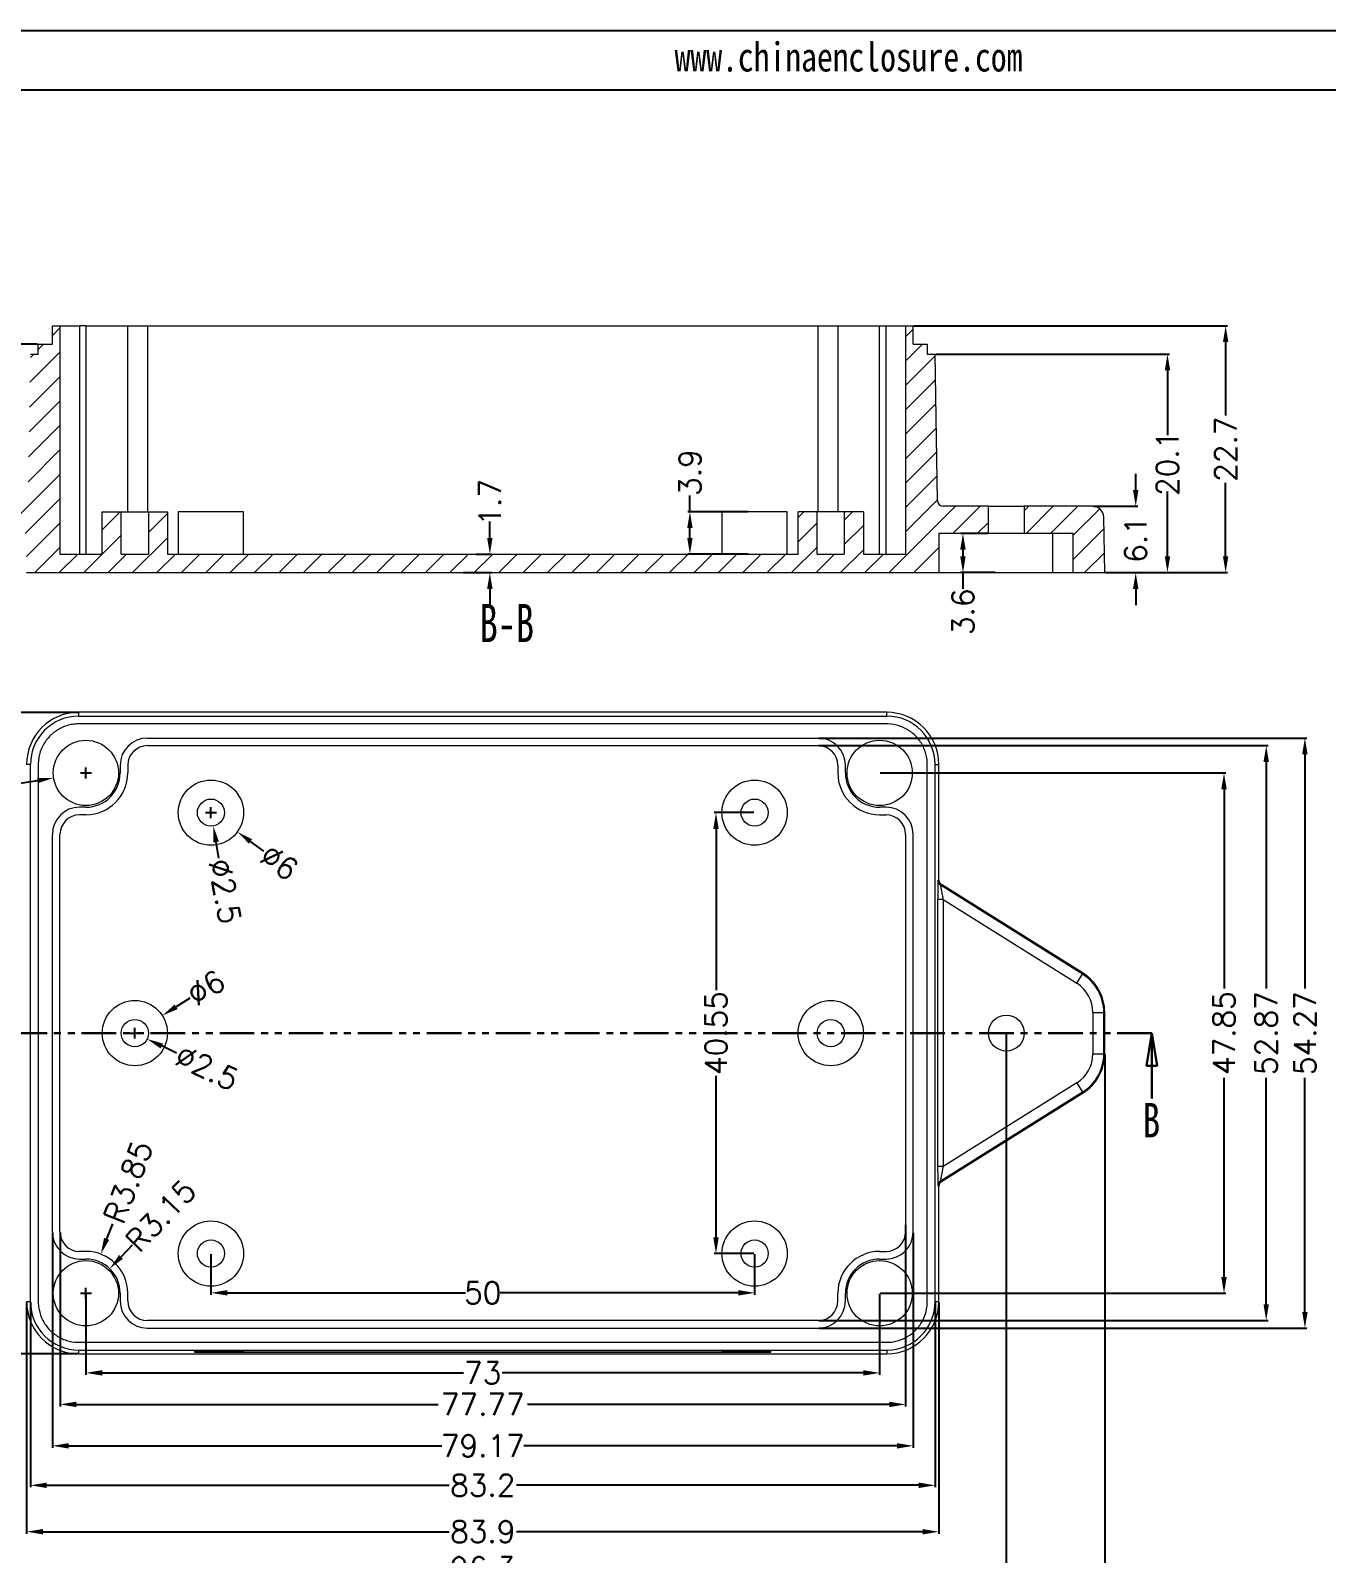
# Model space of a CAD drawing. Header units: inches. Extents: x 2651 to 3284, y 889 to 1119.
# Drawn here: x 3037.8 to 3157, y 978.9 to 1118.9 of the extents above; entities that cross this region are included whole.
import ezdxf

# ---------------------------------------------------------------- set-up
doc = ezdxf.new("R2010")
doc.units = ezdxf.units.IN
doc.header["$LTSCALE"] = 0.5
doc.linetypes.add('PHANTOM', pattern=[12.7, 6.35, -1.27, 1.27, -1.27, 1.27, -1.27])
doc.layers.add('文字', color=81, linetype='Continuous')
doc.styles.add('SLDTEXTSTYLE0', font='TXT', dxfattribs={"width": 0.75})
doc.styles.add('SLDTEXTSTYLE3', font='TXT', dxfattribs={"width": 0.7})
doc.styles.get("Standard").update_dxf_attribs({"font": 'txt', "bigfont": 'gbcbig.shx'})
doc.styles.add('宋体', font='', dxfattribs={"width": 0.8, "height": 3.5})
doc.styles.get('宋体').set_extended_font_data('SimSun')
doc.dimstyles.new('2', dxfattribs={"dimtxt": 2, "dimasz": 1.5, "dimexe": 0.18, "dimexo": 0.0625, "dimgap": 0.1, "dimtad": 0, "dimzin": 12, "dimdsep": 46, "dimtxsty": 'Standard', "dimcen": 0.5, "dimclrd": 3, "dimclre": 3, "dimadec": 0, "dimazin": 0, "dimtfac": 1, "dimtofl": 0, "dimtmove": 0, "dimatfit": 3, "dimfxl": 1, "dimtolj": 1, "dimtzin": 0, "dimarcsym": 0})
pattern_1 = [(45, (-558.8946, -244.8074), (-1.122532, 1.122532), [])]

# ---------------------------------------------------------------- blocks, each defined once
blk = doc.blocks.new('_CLOSED')
at = {"color": 0, "linetype": 'ByBlock', "lineweight": -2}
for p, q in [((-1, 0.166667), (0, 0)), ((-1, 0.166667), (-1, -0.166667)), ((0, 0), (-1, -0.166667)), ((0, 0), (-1, 0))]:
    blk.add_line(p, q, dxfattribs=at)
blk = doc.blocks.new('*D205')
at = {"color": 3, "lineweight": -2}
for p, q in [((3054.4, 1006.39), (3054.4, 1002.66)), ((3104.4, 1006.39), (3104.4, 1002.66)), ((3055.9, 1002.84), (3077.8, 1002.84)), ((3102.9, 1002.84), (3081, 1002.84))]:
    blk.add_line(p, q, dxfattribs=at)
at = {"color": 3}
for points in [[(3055.9, 1003.09), (3055.9, 1002.59), (3054.4, 1002.84)], [(3102.9, 1003.09), (3102.9, 1002.59), (3104.4, 1002.84)]]:
    blk.add_solid(points, dxfattribs=at)
at = {"layer": 'Defpoints', "color": 0}
for p in [(3054.4, 1006.45), (3104.4, 1006.45), (3104.4, 1002.84)]:
    blk.add_point(p, dxfattribs=at)
at = {"color": 0, "insert": (3079.4, 1002.84), "char_height": 2, "attachment_point": 5}
blk.add_mtext('\\A1;50', dxfattribs=at)
blk = doc.blocks.new('*D206')
at = {"color": 3, "lineweight": -2}
for p, q in [((3042.9, 1002.74), (3042.9, 995.3)), ((3115.9, 1002.74), (3115.9, 995.3)), ((3044.4, 995.48), (3077.63, 995.48)), ((3114.4, 995.48), (3081.17, 995.48))]:
    blk.add_line(p, q, dxfattribs=at)
at = {"color": 3}
for points in [[(3044.4, 995.73), (3044.4, 995.23), (3042.9, 995.48)], [(3114.4, 995.73), (3114.4, 995.23), (3115.9, 995.48)]]:
    blk.add_solid(points, dxfattribs=at)
at = {"layer": 'Defpoints', "color": 0}
for p in [(3042.9, 1002.8), (3115.9, 1002.8), (3042.9, 995.48)]:
    blk.add_point(p, dxfattribs=at)
at = {"color": 0, "insert": (3079.4, 995.48), "char_height": 2, "attachment_point": 5}
blk.add_mtext('\\A1;73', dxfattribs=at)
blk = doc.blocks.new('*D207')
at = {"color": 3, "lineweight": -2}
for p, q in [((3118.28, 1009.09), (3118.28, 992.4)), ((3040.52, 1008.39), (3040.52, 992.4)), ((3042.02, 992.58), (3075.3, 992.58)), ((3116.78, 992.58), (3083.5, 992.58))]:
    blk.add_line(p, q, dxfattribs=at)
at = {"color": 3}
for points in [[(3042.02, 992.83), (3042.02, 992.33), (3040.52, 992.58)], [(3116.78, 992.83), (3116.78, 992.33), (3118.28, 992.58)]]:
    blk.add_solid(points, dxfattribs=at)
at = {"layer": 'Defpoints', "color": 0}
for p in [(3118.28, 1009.15), (3040.52, 1008.45), (3040.52, 992.58)]:
    blk.add_point(p, dxfattribs=at)
at = {"color": 0, "insert": (3079.4, 992.58), "char_height": 2, "attachment_point": 5}
blk.add_mtext('\\A1;77.77', dxfattribs=at)
blk = doc.blocks.new('*D208')
at = {"color": 3, "lineweight": -2}
for p, q in [((3039.82, 1008.36), (3039.82, 988.59)), ((3118.98, 1008.36), (3118.98, 988.59)), ((3041.32, 988.77), (3075.63, 988.77)), ((3117.48, 988.77), (3083.17, 988.77))]:
    blk.add_line(p, q, dxfattribs=at)
at = {"color": 3}
for points in [[(3041.32, 989.02), (3041.32, 988.52), (3039.82, 988.77)], [(3117.48, 989.02), (3117.48, 988.52), (3118.98, 988.77)]]:
    blk.add_solid(points, dxfattribs=at)
at = {"layer": 'Defpoints', "color": 0}
for p in [(3039.82, 1008.43), (3118.98, 1008.43), (3039.82, 988.77)]:
    blk.add_point(p, dxfattribs=at)
at = {"color": 0, "insert": (3079.4, 988.77), "char_height": 2, "attachment_point": 5}
blk.add_mtext('\\A1;79.17', dxfattribs=at)
blk = doc.blocks.new('*D209')
at = {"color": 3, "lineweight": -2}
for p, q in [((3037.8, 1001.96), (3037.8, 984.96)), ((3121, 1001.96), (3121, 984.96)), ((3039.3, 985.14), (3076.3, 985.14)), ((3119.5, 985.14), (3082.5, 985.14))]:
    blk.add_line(p, q, dxfattribs=at)
at = {"color": 3}
for points in [[(3039.3, 985.39), (3039.3, 984.89), (3037.8, 985.14)], [(3119.5, 985.39), (3119.5, 984.89), (3121, 985.14)]]:
    blk.add_solid(points, dxfattribs=at)
at = {"layer": 'Defpoints', "color": 0}
for p in [(3037.8, 1002.02), (3121, 1002.02), (3037.8, 985.14)]:
    blk.add_point(p, dxfattribs=at)
at = {"color": 0, "insert": (3079.4, 985.14), "char_height": 2, "attachment_point": 5}
blk.add_mtext('\\A1;83.2', dxfattribs=at)
blk = doc.blocks.new('*D210')
at = {"color": 3, "lineweight": -2}
for p, q in [((3037.45, 1001.96), (3037.45, 980.69)), ((3121.35, 1001.96), (3121.35, 980.69)), ((3038.95, 980.87), (3076.3, 980.87)), ((3119.85, 980.87), (3082.5, 980.87))]:
    blk.add_line(p, q, dxfattribs=at)
at = {"color": 3}
for points in [[(3038.95, 981.12), (3038.95, 980.62), (3037.45, 980.87)], [(3119.85, 981.12), (3119.85, 980.62), (3121.35, 980.87)]]:
    blk.add_solid(points, dxfattribs=at)
at = {"layer": 'Defpoints', "color": 0}
for p in [(3037.45, 1002.02), (3121.35, 1002.02), (3037.45, 980.87)]:
    blk.add_point(p, dxfattribs=at)
at = {"color": 0, "insert": (3079.4, 980.87), "char_height": 2, "attachment_point": 5}
blk.add_mtext('\\A1;83.9', dxfattribs=at)
blk = doc.blocks.new('*D211')
at = {"color": 3, "lineweight": -2}
for p, q in [((3022.2, 1024.76), (3022.2, 973.75)), ((3136.6, 1024.76), (3136.6, 973.75)), ((3023.7, 973.93), (3075.97, 973.93)), ((3135.1, 973.93), (3082.83, 973.93))]:
    blk.add_line(p, q, dxfattribs=at)
at = {"color": 3}
for points in [[(3023.7, 974.18), (3023.7, 973.68), (3022.2, 973.93)], [(3135.1, 974.18), (3135.1, 973.68), (3136.6, 973.93)]]:
    blk.add_solid(points, dxfattribs=at)
at = {"layer": 'Defpoints', "color": 0}
for p in [(3022.2, 1024.82), (3136.6, 1024.82), (3136.6, 973.93)]:
    blk.add_point(p, dxfattribs=at)
at = {"color": 0, "insert": (3079.4, 973.93), "char_height": 2, "attachment_point": 5}
blk.add_mtext('\\A1;114.4', dxfattribs=at)
blk = doc.blocks.new('*D212')
at = {"color": 3, "lineweight": -2}
for p, q in [((3104.34, 1047), (3100.67, 1047)), ((3100.85, 1045.5), (3100.85, 1030.66)), ((3100.85, 1007.95), (3100.85, 1022.79)), ((3104.34, 1006.45), (3100.67, 1006.45))]:
    blk.add_line(p, q, dxfattribs=at)
at = {"color": 3}
for points in [[(3100.6, 1045.5), (3101.1, 1045.5), (3100.85, 1047)], [(3100.6, 1007.95), (3101.1, 1007.95), (3100.85, 1006.45)]]:
    blk.add_solid(points, dxfattribs=at)
at = {"layer": 'Defpoints', "color": 0}
for p in [(3100.85, 1047), (3104.4, 1047), (3104.4, 1006.45)]:
    blk.add_point(p, dxfattribs=at)
at = {"color": 0, "insert": (3100.85, 1026.72), "char_height": 2, "attachment_point": 5, "rotation": 90}
blk.add_mtext('\\A1;40.55', dxfattribs=at)
blk = doc.blocks.new('*D213')
at = {"color": 3, "lineweight": -2}
for p, q in [((3115.96, 1050.65), (3147.75, 1050.65)), ((3147.57, 1049.15), (3147.57, 1030.82)), ((3147.57, 1004.3), (3147.57, 1022.62)), ((3115.96, 1002.8), (3147.75, 1002.8))]:
    blk.add_line(p, q, dxfattribs=at)
at = {"color": 3}
for points in [[(3147.32, 1049.15), (3147.82, 1049.15), (3147.57, 1050.65)], [(3147.32, 1004.3), (3147.82, 1004.3), (3147.57, 1002.8)]]:
    blk.add_solid(points, dxfattribs=at)
at = {"layer": 'Defpoints', "color": 0}
for p in [(3115.9, 1050.65), (3115.9, 1002.8), (3147.57, 1002.8)]:
    blk.add_point(p, dxfattribs=at)
at = {"color": 0, "insert": (3147.57, 1026.72), "char_height": 2, "attachment_point": 5, "rotation": 90}
blk.add_mtext('\\A1;47.85', dxfattribs=at)
blk = doc.blocks.new('*D214')
at = {"color": 3, "lineweight": -2}
for p, q in [((3031.25, 1026.66), (3031.25, 977.37)), ((3127.55, 1026.66), (3127.55, 977.37)), ((3032.75, 977.55), (3076.3, 977.55)), ((3126.05, 977.55), (3082.5, 977.55))]:
    blk.add_line(p, q, dxfattribs=at)
at = {"color": 3}
for points in [[(3032.75, 977.8), (3032.75, 977.3), (3031.25, 977.55)], [(3126.05, 977.8), (3126.05, 977.3), (3127.55, 977.55)]]:
    blk.add_solid(points, dxfattribs=at)
at = {"layer": 'Defpoints', "color": 0}
for p in [(3031.25, 1026.72), (3127.55, 1026.72), (3127.55, 977.55)]:
    blk.add_point(p, dxfattribs=at)
at = {"color": 0, "insert": (3079.4, 977.55), "char_height": 2, "attachment_point": 5}
blk.add_mtext('\\A1;96.3', dxfattribs=at)
blk = doc.blocks.new('*D215')
at = {"color": 3, "lineweight": -2}
for p, q in [((3110.31, 1053.16), (3151.63, 1053.16)), ((3151.45, 1051.66), (3151.45, 1030.82)), ((3151.45, 1001.79), (3151.45, 1022.62)), ((3110.31, 1000.29), (3151.63, 1000.29))]:
    blk.add_line(p, q, dxfattribs=at)
at = {"color": 3}
for points in [[(3151.2, 1051.66), (3151.7, 1051.66), (3151.45, 1053.16)], [(3151.2, 1001.79), (3151.7, 1001.79), (3151.45, 1000.29)]]:
    blk.add_solid(points, dxfattribs=at)
at = {"layer": 'Defpoints', "color": 0}
for p in [(3110.25, 1053.16), (3151.45, 1053.16), (3110.25, 1000.29)]:
    blk.add_point(p, dxfattribs=at)
at = {"color": 0, "insert": (3151.45, 1026.72), "char_height": 2, "attachment_point": 5, "rotation": 90}
blk.add_mtext('\\A1;52.87', dxfattribs=at)
blk = doc.blocks.new('*D216')
at = {"color": 3, "lineweight": -2}
for p, q in [((3110.31, 1053.86), (3155.19, 1053.86)), ((3155.01, 1052.36), (3155.01, 1030.82)), ((3155.01, 1001.09), (3155.01, 1022.62)), ((3110.31, 999.59), (3155.19, 999.59))]:
    blk.add_line(p, q, dxfattribs=at)
at = {"color": 3}
for points in [[(3154.76, 1052.36), (3155.26, 1052.36), (3155.01, 1053.86)], [(3154.76, 1001.09), (3155.26, 1001.09), (3155.01, 999.59)]]:
    blk.add_solid(points, dxfattribs=at)
at = {"layer": 'Defpoints', "color": 0}
for p in [(3110.25, 1053.86), (3110.25, 999.59), (3155.01, 999.59)]:
    blk.add_point(p, dxfattribs=at)
at = {"color": 0, "insert": (3155.01, 1026.72), "char_height": 2, "attachment_point": 5, "rotation": 90}
blk.add_mtext('\\A1;54.27', dxfattribs=at)
blk = doc.blocks.new('*D217')
at = {"color": 3, "lineweight": -2}
for p, q in [((3042.19, 1056.22), (3011.94, 1056.22)), ((3012.12, 1054.72), (3012.12, 1028.49)), ((3012.12, 998.72), (3012.12, 1024.96)), ((3042.19, 997.22), (3011.94, 997.22))]:
    blk.add_line(p, q, dxfattribs=at)
at = {"color": 3}
for points in [[(3011.87, 1054.72), (3012.37, 1054.72), (3012.12, 1056.22)], [(3011.87, 998.72), (3012.37, 998.72), (3012.12, 997.22)]]:
    blk.add_solid(points, dxfattribs=at)
at = {"layer": 'Defpoints', "color": 0}
for p in [(3012.12, 1056.22), (3042.25, 1056.22), (3042.25, 997.22)]:
    blk.add_point(p, dxfattribs=at)
at = {"color": 0, "insert": (3012.12, 1026.72), "char_height": 2, "attachment_point": 5, "rotation": 90}
blk.add_mtext('\\A1;59', dxfattribs=at)
blk = doc.blocks.new('*D218')
at = {"color": 3, "lineweight": -2}
for p, q in [((3053.9, 1047), (3054.9, 1047)), ((3054.4, 1046.5), (3054.4, 1047.5)), ((3059.25, 1043.47), (3058.04, 1044.35))]:
    blk.add_line(p, q, dxfattribs=at)
at = {"color": 3}
blk.add_solid([(3058.19, 1044.55), (3057.89, 1044.15), (3056.83, 1045.23)], dxfattribs=at)
at = {"layer": 'Defpoints', "color": 0}
for p in [(3051.97, 1048.76), (3056.83, 1045.23)]:
    blk.add_point(p, dxfattribs=at)
at = {"color": 0, "insert": (3060.68, 1042.43), "char_height": 2, "attachment_point": 5, "rotation": 323.9622}
blk.add_mtext('\\A1;∅6', dxfattribs=at)
blk = doc.blocks.new('*D219')
at = {"color": 3, "lineweight": -2}
for p, q in [((3053.9, 1047), (3054.9, 1047)), ((3054.4, 1046.5), (3054.4, 1047.5)), ((3055.14, 1042.81), (3054.88, 1044.29))]:
    blk.add_line(p, q, dxfattribs=at)
at = {"color": 3}
blk.add_solid([(3055.13, 1044.34), (3054.63, 1044.25), (3054.62, 1045.77)], dxfattribs=at)
at = {"layer": 'Defpoints', "color": 0}
for p in [(3054.18, 1048.23), (3054.62, 1045.77)]:
    blk.add_point(p, dxfattribs=at)
at = {"color": 0, "insert": (3055.68, 1039.76), "char_height": 2, "attachment_point": 5, "rotation": 280.0427}
blk.add_mtext('\\A1;∅2.5', dxfattribs=at)
blk = doc.blocks.new('*D220')
at = {"color": 3, "lineweight": -2}
for p, q in [((3052.46, 1029.95), (3051.19, 1029.15)), ((3046.9, 1026.72), (3047.9, 1026.72)), ((3047.4, 1026.22), (3047.4, 1027.22))]:
    blk.add_line(p, q, dxfattribs=at)
at = {"color": 3}
blk.add_solid([(3051.06, 1029.36), (3051.33, 1028.93), (3049.93, 1028.34)], dxfattribs=at)
at = {"layer": 'Defpoints', "color": 0}
for p in [(3049.93, 1028.34), (3044.87, 1025.11)]:
    blk.add_point(p, dxfattribs=at)
at = {"color": 0, "insert": (3053.95, 1030.9), "char_height": 2, "attachment_point": 5, "rotation": 32.5424}
blk.add_mtext('\\A1;∅6', dxfattribs=at)
blk = doc.blocks.new('*D221')
at = {"color": 3, "lineweight": -2}
for p, q in [((3046.9, 1026.72), (3047.9, 1026.72)), ((3047.4, 1026.22), (3047.4, 1027.22)), ((3051.23, 1024.89), (3049.88, 1025.54))]:
    blk.add_line(p, q, dxfattribs=at)
at = {"color": 3}
blk.add_solid([(3049.99, 1025.76), (3049.77, 1025.31), (3048.53, 1026.18)], dxfattribs=at)
at = {"layer": 'Defpoints', "color": 0}
for p in [(3046.27, 1027.27), (3048.53, 1026.18)]:
    blk.add_point(p, dxfattribs=at)
at = {"color": 0, "insert": (3054.03, 1023.55), "char_height": 2, "attachment_point": 5, "rotation": 334.3941}
blk.add_mtext('\\A1;∅2.5', dxfattribs=at)
blk = doc.blocks.new('*D222')
at = {"color": 3, "lineweight": -2}
for p, q in [((3042.4, 1050.65), (3043.4, 1050.65)), ((3042.9, 1050.15), (3042.9, 1051.15)), ((3034.32, 1049.31), (3038.45, 1049.96))]:
    blk.add_line(p, q, dxfattribs=at)
at = {"color": 3}
blk.add_solid([(3038.42, 1050.2), (3038.49, 1049.71), (3039.94, 1050.19)], dxfattribs=at)
at = {"layer": 'Defpoints', "color": 0}
for p in [(3045.86, 1051.11), (3039.94, 1050.19)]:
    blk.add_point(p, dxfattribs=at)
at = {"color": 0, "insert": (3032.57, 1049.04), "char_height": 2, "attachment_point": 5, "rotation": 8.8749}
blk.add_mtext('\\A1;∅6', dxfattribs=at)
blk = doc.blocks.new('*D223')
at = {"color": 3, "lineweight": -2}
for p, q in [((3045.34, 1009.2), (3044.8, 1007.8)), ((3042.9, 1002.3), (3042.9, 1003.3)), ((3042.4, 1002.8), (3043.4, 1002.8))]:
    blk.add_line(p, q, dxfattribs=at)
at = {"color": 3}
blk.add_solid([(3044.57, 1007.89), (3045.04, 1007.71), (3044.27, 1006.4)], dxfattribs=at)
at = {"layer": 'Defpoints', "color": 0}
for p in [(3044.27, 1006.4), (3042.9, 1002.8)]:
    blk.add_point(p, dxfattribs=at)
at = {"color": 0, "insert": (3046.79, 1013.03), "char_height": 2, "attachment_point": 5, "rotation": 69.1731}
blk.add_mtext('\\A1;R3.85', dxfattribs=at)
blk = doc.blocks.new('*D224')
at = {"color": 3, "lineweight": -2}
for p, q in [((3047.17, 1007.23), (3046.13, 1006.15)), ((3042.9, 1002.3), (3042.9, 1003.3)), ((3042.4, 1002.8), (3043.4, 1002.8))]:
    blk.add_line(p, q, dxfattribs=at)
at = {"color": 3}
blk.add_solid([(3045.95, 1006.32), (3046.31, 1005.98), (3045.09, 1005.07)], dxfattribs=at)
at = {"layer": 'Defpoints', "color": 0}
for p in [(3045.09, 1005.07), (3042.9, 1002.8)]:
    blk.add_point(p, dxfattribs=at)
at = {"color": 0, "insert": (3049.78, 1009.94), "char_height": 2, "attachment_point": 5, "rotation": 46.0681}
blk.add_mtext('\\A1;R3.15', dxfattribs=at)
blk = doc.blocks.new('*D231')
at = {"color": 3, "lineweight": -2}
for p, q in [((3139.45, 1076.67), (3139.45, 1078.17)), ((3135.57, 1075.17), (3139.63, 1075.17)), ((3136.66, 1069.07), (3139.63, 1069.07)), ((3139.45, 1067.57), (3139.45, 1066.07))]:
    blk.add_line(p, q, dxfattribs=at)
at = {"color": 3}
for points in [[(3139.2, 1076.67), (3139.7, 1076.67), (3139.45, 1075.17)], [(3139.2, 1067.57), (3139.7, 1067.57), (3139.45, 1069.07)]]:
    blk.add_solid(points, dxfattribs=at)
at = {"layer": 'Defpoints', "color": 0}
for p in [(3135.51, 1075.17), (3139.45, 1075.17), (3136.6, 1069.07)]:
    blk.add_point(p, dxfattribs=at)
at = {"color": 0, "insert": (3139.45, 1072.12), "char_height": 2, "attachment_point": 5, "rotation": 90}
blk.add_mtext('\\A1;6.1', dxfattribs=at)
blk = doc.blocks.new('*D232')
at = {"color": 3, "lineweight": -2}
for p, q in [((3121.06, 1089.17), (3142.55, 1089.17)), ((3142.37, 1087.67), (3142.37, 1081.72)), ((3142.37, 1070.57), (3142.37, 1076.52)), ((3136.66, 1069.07), (3142.55, 1069.07))]:
    blk.add_line(p, q, dxfattribs=at)
at = {"color": 3}
for points in [[(3142.12, 1087.67), (3142.62, 1087.67), (3142.37, 1089.17)], [(3142.12, 1070.57), (3142.62, 1070.57), (3142.37, 1069.07)]]:
    blk.add_solid(points, dxfattribs=at)
at = {"layer": 'Defpoints', "color": 0}
for p in [(3121, 1089.17), (3142.37, 1089.17), (3136.6, 1069.07)]:
    blk.add_point(p, dxfattribs=at)
at = {"color": 0, "insert": (3142.37, 1079.12), "char_height": 2, "attachment_point": 5, "rotation": 90}
blk.add_mtext('\\A1;20.1', dxfattribs=at)
blk = doc.blocks.new('*D233')
at = {"color": 3, "lineweight": -2}
for p, q in [((3125.84, 1072.67), (3123.38, 1072.67)), ((3123.56, 1071.17), (3123.56, 1070.57)), ((3126.52, 1069.07), (3123.38, 1069.07)), ((3123.56, 1069.07), (3123.56, 1067.57))]:
    blk.add_line(p, q, dxfattribs=at)
at = {"color": 3}
for points in [[(3123.31, 1071.17), (3123.81, 1071.17), (3123.56, 1072.67)], [(3123.31, 1070.57), (3123.81, 1070.57), (3123.56, 1069.07)]]:
    blk.add_solid(points, dxfattribs=at)
at = {"layer": 'Defpoints', "color": 0}
for p in [(3125.9, 1072.67), (3123.56, 1069.07), (3126.59, 1069.07)]:
    blk.add_point(p, dxfattribs=at)
at = {"color": 0, "insert": (3123.56, 1065.47), "char_height": 2, "attachment_point": 5, "rotation": 90}
blk.add_mtext('\\A1;3.6', dxfattribs=at)
blk = doc.blocks.new('*D234')
at = {"color": 3, "lineweight": -2}
for p, q in [((3119.05, 1091.77), (3147.9, 1091.77)), ((3147.72, 1090.27), (3147.72, 1083.52)), ((3147.72, 1070.57), (3147.72, 1077.32)), ((3136.66, 1069.07), (3147.9, 1069.07))]:
    blk.add_line(p, q, dxfattribs=at)
at = {"color": 3}
for points in [[(3147.47, 1090.27), (3147.97, 1090.27), (3147.72, 1091.77)], [(3147.47, 1070.57), (3147.97, 1070.57), (3147.72, 1069.07)]]:
    blk.add_solid(points, dxfattribs=at)
at = {"layer": 'Defpoints', "color": 0}
for p in [(3118.98, 1091.77), (3136.6, 1069.07), (3147.72, 1069.07)]:
    blk.add_point(p, dxfattribs=at)
at = {"color": 0, "insert": (3147.72, 1080.42), "char_height": 2, "attachment_point": 5, "rotation": 90}
blk.add_mtext('\\A1;22.7', dxfattribs=at)
blk = doc.blocks.new('*D235')
at = {"color": 3, "lineweight": -2}
for p, q in [((3080.05, 1072.27), (3080.05, 1073.77)), ((3078.78, 1070.77), (3080.23, 1070.77)), ((3077.61, 1069.07), (3080.23, 1069.07)), ((3080.05, 1067.57), (3080.05, 1066.07))]:
    blk.add_line(p, q, dxfattribs=at)
at = {"color": 3}
for points in [[(3079.8, 1072.27), (3080.3, 1072.27), (3080.05, 1070.77)], [(3079.8, 1067.57), (3080.3, 1067.57), (3080.05, 1069.07)]]:
    blk.add_solid(points, dxfattribs=at)
at = {"layer": 'Defpoints', "color": 0}
for p in [(3078.72, 1070.77), (3080.05, 1070.77), (3077.54, 1069.07)]:
    blk.add_point(p, dxfattribs=at)
at = {"color": 0, "insert": (3080.05, 1075.53), "char_height": 2, "attachment_point": 5, "rotation": 90}
blk.add_mtext('\\A1;1.7', dxfattribs=at)
blk = doc.blocks.new('*D236')
at = {"color": 3, "lineweight": -2}
for p, q in [((3098.45, 1074.67), (3098.45, 1076.17)), ((3103.82, 1074.67), (3098.27, 1074.67)), ((3098.45, 1072.27), (3098.45, 1073.17)), ((3103.82, 1070.77), (3098.27, 1070.77))]:
    blk.add_line(p, q, dxfattribs=at)
at = {"color": 3}
for points in [[(3098.2, 1073.17), (3098.7, 1073.17), (3098.45, 1074.67)], [(3098.2, 1072.27), (3098.7, 1072.27), (3098.45, 1070.77)]]:
    blk.add_solid(points, dxfattribs=at)
at = {"layer": 'Defpoints', "color": 0}
for p in [(3098.45, 1074.67), (3103.88, 1074.67), (3103.88, 1070.77)]:
    blk.add_point(p, dxfattribs=at)
at = {"color": 0, "insert": (3098.45, 1078.27), "char_height": 2, "attachment_point": 5, "rotation": 90}
blk.add_mtext('\\A1;3.9', dxfattribs=at)
blk = doc.blocks.new('*D237')
at = {"color": 3, "lineweight": -2}
for p, q in [((3038.45, 1090.07), (3016.87, 1090.07)), ((3017.05, 1088.57), (3017.05, 1081)), ((3017.05, 1070.57), (3017.05, 1078.13)), ((3022.14, 1069.07), (3016.87, 1069.07))]:
    blk.add_line(p, q, dxfattribs=at)
at = {"color": 3}
for points in [[(3016.8, 1088.57), (3017.3, 1088.57), (3017.05, 1090.07)], [(3016.8, 1070.57), (3017.3, 1070.57), (3017.05, 1069.07)]]:
    blk.add_solid(points, dxfattribs=at)
at = {"layer": 'Defpoints', "color": 0}
for p in [(3017.05, 1090.07), (3038.52, 1090.07), (3022.2, 1069.07)]:
    blk.add_point(p, dxfattribs=at)
at = {"color": 0, "insert": (3017.05, 1079.57), "char_height": 2, "attachment_point": 5, "rotation": 90}
blk.add_mtext('\\A1;21', dxfattribs=at)

msp = doc.modelspace()

# ---------------------------------------------------------------- hatches: boundary and pattern name
at = {"linetype": 'Continuous', "lineweight": 0}
h = msp.add_hatch(dxfattribs=at)
h.set_pattern_fill('ANSI31', color=4, scale=0.5, style=0)
h.set_pattern_definition(pattern_1)
edge = h.paths.add_edge_path(flags=0)
edge.add_line((3039.817, 1090.068), (3038.517, 1090.068))
edge.add_line((3038.517, 1090.068), (3038.517, 1089.168))
edge.add_line((3038.517, 1089.168), (3037.801, 1089.168))
edge.add_line((3037.801, 1089.168), (3037.565, 1075.659))
edge.add_arc((3037.065, 1075.668), 0.5, 270, 359, ccw=False)
edge.add_line((3037.065, 1075.168), (3032.9, 1075.168))
edge.add_line((3032.9, 1075.168), (3032.9, 1072.668))
edge.add_line((3032.9, 1072.668), (3037.45, 1072.668))
edge.add_line((3037.45, 1072.668), (3037.45, 1069.068))
edge.add_line((3037.45, 1069.068), (3121.35, 1069.068))
edge.add_line((3121.35, 1069.068), (3121.35, 1072.668))
edge.add_line((3121.35, 1072.668), (3125.9, 1072.668))
edge.add_line((3125.9, 1072.668), (3125.9, 1075.168))
edge.add_line((3125.9, 1075.168), (3121.735, 1075.168))
edge.add_arc((3121.735, 1075.668), 0.5, 181, 270, ccw=False)
edge.add_line((3121.235, 1075.659), (3120.999, 1089.168))
edge.add_line((3120.999, 1089.168), (3120.284, 1089.168))
edge.add_line((3120.284, 1089.168), (3120.284, 1090.068))
edge.add_line((3120.284, 1090.068), (3118.984, 1090.068))
edge.add_line((3118.984, 1090.068), (3118.984, 1091.768))
edge.add_line((3118.984, 1091.768), (3118.284, 1091.768))
edge.add_line((3118.284, 1091.768), (3118.284, 1070.768))
edge.add_line((3118.284, 1070.768), (3114.4, 1070.768))
edge.add_line((3114.4, 1070.768), (3114.4, 1074.668))
edge.add_line((3114.4, 1074.668), (3112.65, 1074.668))
edge.add_line((3112.65, 1074.668), (3112.65, 1070.768))
edge.add_line((3112.65, 1070.768), (3110.15, 1070.768))
edge.add_line((3110.15, 1070.768), (3110.15, 1074.668))
edge.add_line((3110.15, 1074.668), (3108.4, 1074.668))
edge.add_line((3108.4, 1074.668), (3108.4, 1070.768))
edge.add_line((3108.4, 1070.768), (3050.4, 1070.768))
edge.add_line((3050.4, 1070.768), (3050.4, 1074.668))
edge.add_line((3050.4, 1074.668), (3048.65, 1074.668))
edge.add_line((3048.65, 1074.668), (3048.65, 1070.768))
edge.add_line((3048.65, 1070.768), (3046.15, 1070.768))
edge.add_line((3046.15, 1070.768), (3046.15, 1074.668))
edge.add_line((3046.15, 1074.668), (3044.4, 1074.668))
edge.add_line((3044.4, 1074.668), (3044.4, 1070.768))
edge.add_line((3044.4, 1070.768), (3040.517, 1070.768))
edge.add_line((3040.517, 1070.768), (3040.517, 1091.768))
edge.add_line((3040.517, 1091.768), (3039.817, 1091.768))
edge.add_line((3039.817, 1091.768), (3039.817, 1090.068))
h = msp.add_hatch(dxfattribs=at)
h.set_pattern_fill('ANSI31', color=4, scale=0.5, style=0)
h.set_pattern_definition(pattern_1)
edge = h.paths.add_edge_path(flags=0)
edge.add_line((3135.511, 1075.168), (3129.2, 1075.168))
edge.add_line((3129.2, 1075.168), (3129.2, 1072.668))
edge.add_line((3129.2, 1072.668), (3133.7, 1072.668))
edge.add_line((3133.7, 1072.668), (3133.7, 1069.068))
edge.add_line((3133.7, 1069.068), (3136.6, 1069.068))
edge.add_line((3136.6, 1069.068), (3136.511, 1074.185))
edge.add_arc((3135.511, 1074.168), 1, 1, 90)

# ---------------------------------------------------------------- linework, layer by layer
for p, q in [((2959.212, 1118.928), (3283.778, 1118.928)), ((2967.611, 1113.464), (3278.314, 1113.464))]:
    msp.add_line(p, q)
at = {"color": 7, "linetype": 'Continuous', "lineweight": 15}
for p, q in [((3039.817, 1090.068), (3039.817, 1091.768)), ((3039.817, 1091.768), (3040.517, 1091.768)), ((3040.517, 1091.768), (3040.517, 1070.768)), ((3040.517, 1091.768), (3042.317, 1091.768)), ((3042.317, 1091.768), (3042.317, 1070.768)), ((3042.9, 1091.768), (3042.317, 1091.768)), ((3042.9, 1091.768), (3042.9, 1070.768)), ((3042.9, 1091.768), (3046.75, 1091.768)), ((3046.75, 1074.668), (3046.75, 1091.768)), ((3046.75, 1091.768), (3048.55, 1091.768)), ((3048.55, 1091.768), (3110.25, 1091.768)), ((3110.25, 1091.768), (3112.05, 1091.768)), ((3112.05, 1091.768), (3112.05, 1074.668)), ((3112.05, 1091.768), (3115.9, 1091.768)), ((3115.9, 1070.768), (3115.9, 1091.768)), ((3115.9, 1091.768), (3116.484, 1091.768)), ((3116.484, 1070.768), (3116.484, 1091.768)), ((3116.484, 1091.768), (3118.284, 1091.768)), ((3118.284, 1091.768), (3118.284, 1070.768)), ((3118.284, 1091.768), (3118.984, 1091.768)), ((3118.984, 1090.068), (3118.984, 1091.768)), ((3038.517, 1089.168), (3038.517, 1090.068)), ((3038.517, 1090.068), (3039.817, 1090.068)), ((3118.984, 1090.068), (3120.284, 1090.068)), ((3120.284, 1090.068), (3120.284, 1089.168)), ((3037.801, 1089.168), (3038.517, 1089.168)), ((3120.284, 1089.168), (3120.999, 1089.168)), ((3121.235, 1075.659), (3120.999, 1089.168)), ((3044.4, 1070.768), (3044.4, 1074.668)), ((3044.4, 1074.668), (3046.15, 1074.668)), ((3046.15, 1070.768), (3046.15, 1074.668)), ((3046.15, 1074.668), (3048.65, 1074.668)), ((3048.65, 1074.668), (3048.65, 1070.768)), ((3048.65, 1074.668), (3050.4, 1074.668)), ((3050.4, 1074.668), (3050.4, 1070.768)), ((3051.4, 1074.668), (3051.4, 1070.768)), ((3057.4, 1074.668), (3051.4, 1074.668)), ((3057.4, 1070.768), (3057.4, 1074.668)), ((3101.4, 1074.668), (3101.4, 1070.768)), ((3107.4, 1074.668), (3101.4, 1074.668)), ((3107.4, 1070.768), (3107.4, 1074.668)), ((3108.4, 1070.768), (3108.4, 1074.668)), ((3110.15, 1074.668), (3108.4, 1074.668)), ((3110.15, 1070.768), (3110.15, 1074.668)), ((3112.65, 1074.668), (3110.15, 1074.668)), ((3112.65, 1074.668), (3112.65, 1070.768)), ((3114.4, 1074.668), (3112.65, 1074.668)), ((3114.4, 1074.668), (3114.4, 1070.768)), ((3125.9, 1075.168), (3121.735, 1075.168)), ((3125.9, 1072.668), (3125.9, 1075.168)), ((3125.9, 1075.168), (3129.2, 1075.168)), ((3129.2, 1075.168), (3129.2, 1072.668)), ((3135.511, 1075.168), (3129.2, 1075.168)), ((3136.6, 1069.068), (3136.511, 1074.185)), ((3125.9, 1072.668), (3121.35, 1072.668)), ((3121.35, 1072.668), (3121.35, 1069.068)), ((3129.2, 1072.668), (3125.9, 1072.668)), ((3133.7, 1072.668), (3129.2, 1072.668)), ((3131.823, 1069.068), (3131.823, 1072.668)), ((3133.7, 1069.068), (3133.7, 1072.668)), ((3040.517, 1070.768), (3044.4, 1070.768)), ((3046.15, 1070.768), (3048.65, 1070.768)), ((3050.4, 1070.768), (3108.4, 1070.768)), ((3110.15, 1070.768), (3112.65, 1070.768)), ((3114.4, 1070.768), (3118.284, 1070.768)), ((3037.45, 1069.068), (3121.35, 1069.068)), ((3121.35, 1069.068), (3131.823, 1069.068)), ((3131.823, 1069.068), (3133.7, 1069.068)), ((3133.7, 1069.068), (3136.6, 1069.068)), ((3042.25, 1055.874), (3042.25, 1056.225)), ((3116.55, 1056.225), (3042.25, 1056.225)), ((3116.55, 1055.874), (3116.55, 1056.225)), ((3042.25, 1055.874), (3116.55, 1055.874)), ((3048.55, 1053.858), (3110.25, 1053.858)), ((3048.55, 1053.158), (3110.25, 1053.158)), ((3037.801, 1051.425), (3037.45, 1051.425)), ((3037.801, 1002.025), (3037.801, 1051.425)), ((3046.05, 1051.358), (3046.05, 1050.65)), ((3046.75, 1051.358), (3046.75, 1050.65)), ((3112.05, 1051.358), (3112.05, 1050.65)), ((3112.75, 1050.65), (3112.75, 1051.358)), ((3120.999, 1002.025), (3120.999, 1051.425)), ((3120.999, 1051.425), (3121.35, 1051.425)), ((3121.35, 1040.802), (3121.35, 1051.425)), ((3042.9, 1047.5), (3042.317, 1047.5)), ((3042.9, 1046.8), (3042.317, 1046.8)), ((3116.484, 1047.5), (3115.9, 1047.5)), ((3115.9, 1046.8), (3116.484, 1046.8)), ((3039.817, 1008.45), (3039.817, 1045)), ((3040.517, 1008.45), (3040.517, 1045)), ((3118.284, 1045), (3118.284, 1008.45)), ((3118.984, 1008.45), (3118.984, 1045)), ((3121.35, 1040.802), (3121.261, 1040.752)), ((3121.495, 1040.328), (3121.585, 1040.378)), ((3134.559, 1032.149), (3121.495, 1040.328)), ((3134.607, 1032.225), (3121.585, 1040.378)), ((3121.235, 1038.999), (3121.235, 1014.451)), ((3121.735, 1038.999), (3121.735, 1014.451)), ((3121.735, 1038.999), (3134.029, 1031.302)), ((3134.029, 1031.302), (3134.559, 1032.149)), ((3134.607, 1032.225), (3134.559, 1032.149)), ((3135.511, 1028.625), (3135.511, 1024.825)), ((3135.511, 1028.625), (3136.511, 1028.625)), ((3136.511, 1024.825), (3136.511, 1028.625)), ((3136.511, 1028.625), (3136.6, 1028.625)), ((3136.6, 1024.825), (3136.6, 1028.625)), ((3135.511, 1024.825), (3136.511, 1024.825)), ((3136.6, 1024.825), (3136.511, 1024.825)), ((3134.559, 1021.301), (3121.495, 1013.121)), ((3121.585, 1013.072), (3134.607, 1021.225)), ((3134.029, 1022.148), (3121.735, 1014.451)), ((3134.029, 1022.148), (3134.559, 1021.301)), ((3134.559, 1021.301), (3134.607, 1021.225)), ((3121.261, 1012.697), (3121.35, 1012.648)), ((3121.495, 1013.121), (3121.585, 1013.072)), ((3121.35, 1002.025), (3121.35, 1012.648)), ((3042.9, 1006.65), (3042.317, 1006.65)), ((3042.317, 1005.95), (3042.9, 1005.95)), ((3115.9, 1006.65), (3116.484, 1006.65)), ((3115.9, 1005.95), (3116.484, 1005.95)), ((3037.801, 1002.025), (3037.45, 1002.025)), ((3046.05, 1002.8), (3046.05, 1002.091)), ((3046.75, 1002.091), (3046.75, 1002.8)), ((3112.05, 1002.091), (3112.05, 1002.8)), ((3112.75, 1002.091), (3112.75, 1002.8)), ((3121.35, 1002.025), (3120.999, 1002.025)), ((3110.25, 1000.291), (3048.55, 1000.291)), ((3048.55, 999.591), (3110.25, 999.591)), ((3042.25, 997.225), (3042.25, 997.576)), ((3042.25, 997.576), (3116.55, 997.576)), ((3052.9, 997.473), (3052.9, 997.394)), ((3057.4, 997.487), (3053.7, 997.487)), ((3053.7, 997.38), (3105.1, 997.38)), ((3057.4, 997.487), (3057.4, 997.501)), ((3100.6, 997.515), (3058.2, 997.515)), ((3101.4, 997.487), (3101.4, 997.501)), ((3105.1, 997.487), (3101.4, 997.487)), ((3105.9, 997.394), (3105.9, 997.473)), ((3116.55, 997.576), (3116.55, 997.225)), ((3042.25, 997.225), (3116.55, 997.225))]:
    msp.add_line(p, q, dxfattribs=at)
at = {"color": 8, "linetype": 'Continuous', "lineweight": 15}
for p, q in [((3048.55, 1091.768), (3048.55, 1074.668)), ((3110.25, 1074.668), (3110.25, 1091.768)), ((3053.7, 997.38), (3053.7, 997.487)), ((3105.1, 997.487), (3105.1, 997.38))]:
    msp.add_line(p, q, dxfattribs=at)
at = {"color": 1, "linetype": 'PHANTOM', "lineweight": 30}
msp.add_line((3140.93, 1026.725), (3016.933, 1026.725), dxfattribs=at)
at = {"color": 7, "linetype": 'Continuous', "lineweight": 30}
msp.add_line((3140.93, 1020.725), (3140.93, 1026.725), dxfattribs=at)
at = {"color": 7, "linetype": 'Continuous', "lineweight": 15}
for centre, radius in [((3042.9, 1050.65), 3), ((3115.9, 1050.65), 3), ((3054.4, 1047), 3), ((3104.4, 1047), 3), ((3054.4, 1047), 1.25), ((3104.4, 1047), 1.25), ((3047.4, 1026.725), 3), ((3111.4, 1026.725), 3), ((3127.55, 1026.725), 1.65), ((3047.4, 1026.725), 1.25), ((3111.4, 1026.725), 1.25), ((3054.4, 1006.45), 3), ((3104.4, 1006.45), 3), ((3054.4, 1006.45), 1.25), ((3104.4, 1006.45), 1.25), ((3042.9, 1002.8), 3), ((3115.9, 1002.8), 3)]:
    msp.add_circle(centre, radius, dxfattribs=at)
for centre, radius, start, end in [((3121.735, 1075.668), 0.5, 181, 270), ((3135.511, 1074.168), 1, 1, 90), ((3042.25, 1051.425), 4.8, 90, 180), ((3116.55, 1051.425), 4.8, 0, 90), ((3042.25, 1051.425), 4.449, 90, 180), ((3116.55, 1051.425), 4.449, 0, 90), ((3048.55, 1051.358), 2.5, 90, 180), ((3110.25, 1051.358), 2.5, 0, 90), ((3048.55, 1051.358), 1.8, 90, 180), ((3110.25, 1051.358), 1.8, 0, 90), ((3042.9, 1050.65), 3.85, 270, 0), ((3042.9, 1050.65), 3.15, 270, 0), ((3115.9, 1050.65), 3.85, 180, 270), ((3115.9, 1050.65), 3.15, 180, 270), ((3042.317, 1045), 2.5, 90, 180), ((3042.317, 1045), 1.8, 90, 180), ((3116.484, 1045), 2.5, 0, 90), ((3116.484, 1045), 1.8, 0, 90), ((3132.353, 1028.625), 4.158, 0, 57.94914), ((3132.353, 1028.625), 4.247, 0, 57.94914), ((3132.353, 1024.825), 4.158, 302.05086, 0), ((3132.353, 1024.825), 4.247, 302.05086, 0), ((3042.317, 1008.45), 2.5, 180, 270), ((3042.317, 1008.45), 1.8, 180, 270), ((3116.484, 1008.45), 1.8, 270, 0), ((3116.484, 1008.45), 2.5, 270, 360), ((3042.9, 1002.8), 3.85, 0, 90), ((3042.9, 1002.8), 3.15, 0, 90), ((3115.9, 1002.8), 3.85, 90, 180), ((3115.9, 1002.8), 3.15, 90, 180), ((3042.25, 1002.025), 4.8, 180, 270), ((3042.25, 1002.025), 4.449, 180, 270), ((3048.55, 1002.091), 2.5, 180, 270), ((3048.55, 1002.091), 1.8, 180, 270), ((3110.25, 1002.091), 1.8, 270, 0), ((3110.25, 1002.091), 2.5, 270, 0), ((3116.55, 1002.025), 4.8, 270, 0), ((3116.55, 1002.025), 4.449, 270, 360)]:
    msp.add_arc(centre, radius, start, end, dxfattribs=at)
for centre, major_axis, ratio, start_param, end_param in [((3121.85, 1040.802), (-0.438, -0.242), 0.999801, 5.777568, 6.7888026), ((3121.85, 1012.648), (0.438, -0.242), 0.999801, 2.6359754, 3.6472099), ((3053.7, 997.473), (0.8, 0), 0.0174551, 1.5707963, 3.1415927), ((3053.7, 997.394), (0.8, 0), 0.0174551, 3.1415927, 4.712389), ((3058.2, 997.501), (0.8, 0), 0.0174551, 1.5707963, 3.1415927), ((3100.6, 997.501), (0.8, 0), 0.0174551, 0, 1.5707963), ((3105.1, 997.473), (0.8, 0), 0.0174551, 0, 1.5707963), ((3105.1, 997.394), (0.8, 0), 0.0174551, 4.712389, 6.2831853)]:
    msp.add_ellipse(centre, major_axis=major_axis, ratio=ratio, start_param=start_param, end_param=end_param, dxfattribs=at)
for points, knots in [([(3079.4, 1055.158), (3068.102, 1055.158), (3056.804, 1055.158), (3044.799, 1055.158), (3044.093, 1055.158), (3043.034, 1055.158), (3042.681, 1055.159), (3042.151, 1055.158), (3041.974, 1055.152), (3041.623, 1055.109), (3041.451, 1055.076), (3041.114, 1054.985), (3040.948, 1054.928), (3040.624, 1054.79), (3040.465, 1054.709), (3040.166, 1054.527), (3040.023, 1054.426), (3039.752, 1054.205), (3039.622, 1054.082), (3039.264, 1053.694), (3039.066, 1053.406), (3038.75, 1052.772), (3038.64, 1052.439), (3038.546, 1051.92), (3038.526, 1051.743), (3038.513, 1051.39), (3038.517, 1051.214), (3038.516, 1050.686), (3038.517, 1050.333), (3038.517, 1049.276), (3038.517, 1048.571), (3038.517, 1046.457), (3038.517, 1045.048), (3038.517, 1038), (3038.517, 1032.363), (3038.517, 1026.725)], [0, 0, 0, 0, 0.5, 0.5, 0.53125, 0.53125, 0.546875, 0.546875, 0.5546875, 0.5546875, 0.5625, 0.5625, 0.5703125, 0.5703125, 0.578125, 0.578125, 0.5859375, 0.5859375, 0.59375, 0.59375, 0.609375, 0.609375, 0.625, 0.625, 0.6328125, 0.6328125, 0.640625, 0.640625, 0.65625, 0.65625, 0.6875, 0.6875, 0.75, 0.75, 1, 1, 1, 1]), ([(3120.284, 1026.725), (3120.284, 1032.317), (3120.284, 1037.908), (3120.284, 1044.898), (3120.284, 1046.296), (3120.284, 1048.393), (3120.284, 1049.092), (3120.284, 1050.14), (3120.284, 1050.49), (3120.284, 1051.014), (3120.284, 1051.189), (3120.284, 1051.538), (3120.277, 1051.713), (3120.211, 1052.233), (3120.117, 1052.582), (3119.908, 1053.066), (3119.827, 1053.223), (3119.642, 1053.525), (3119.538, 1053.67), (3119.313, 1053.942), (3119.192, 1054.069), (3118.931, 1054.306), (3118.79, 1054.417), (3118.35, 1054.715), (3118.034, 1054.869), (3117.357, 1055.087), (3117.008, 1055.147), (3116.478, 1055.161), (3116.3, 1055.158), (3115.946, 1055.158), (3115.768, 1055.158), (3114.881, 1055.158), (3114.172, 1055.158), (3102.108, 1055.158), (3090.754, 1055.158), (3079.4, 1055.158)], [0, 0, 0, 0, 0.25, 0.25, 0.3125, 0.3125, 0.34375, 0.34375, 0.359375, 0.359375, 0.3671875, 0.3671875, 0.375, 0.375, 0.390625, 0.390625, 0.3984375, 0.3984375, 0.40625, 0.40625, 0.4140625, 0.4140625, 0.421875, 0.421875, 0.4375, 0.4375, 0.453125, 0.453125, 0.4609375, 0.4609375, 0.46875, 0.46875, 0.5, 0.5, 1, 1, 1, 1]), ([(3121.495, 1040.328), (3121.424, 1040.373), (3121.364, 1040.436), (3121.283, 1040.584), (3121.261, 1040.668), (3121.261, 1040.752)], [0, 0, 0, 0, 0.5, 0.5, 1, 1, 1, 1]), ([(3121.245, 1040.347), (3121.244, 1040.331), (3121.241, 1040.188), (3121.237, 1039.708), (3121.236, 1039.244), (3121.235, 1038.999)], [0, 0, 0, 0, 0.0564814, 0.5028103, 1, 1, 1, 1]), ([(3121.495, 1040.328), (3121.495, 1040.327), (3121.494, 1040.325), (3121.496, 1040.308), (3121.499, 1040.281), (3121.505, 1040.243), (3121.512, 1040.195), (3121.522, 1040.136), (3121.534, 1040.066), (3121.553, 1039.957), (3121.584, 1039.79), (3121.625, 1039.565), (3121.677, 1039.296), (3121.714, 1039.108), (3121.735, 1038.999)], [0, 0, 0, 0, 0.0471646, 0.0951677, 0.1443302, 0.1949507, 0.2473029, 0.3016345, 0.3581669, 0.417097, 0.5424385, 0.6873171, 0.81997, 1, 1, 1, 1]), ([(3121.735, 1038.999), (3121.677, 1038.999), (3121.614, 1038.999), (3121.492, 1038.999), (3121.433, 1038.999), (3121.336, 1038.999), (3121.298, 1038.999), (3121.248, 1038.999), (3121.236, 1038.999), (3121.235, 1038.999)], [0, 0, 0, 0, 0.25, 0.25, 0.5, 0.5, 0.75, 0.75, 1, 1, 1, 1]), ([(3038.517, 1026.725), (3038.517, 1021.133), (3038.517, 1015.541), (3038.517, 1008.552), (3038.517, 1007.154), (3038.517, 1005.057), (3038.517, 1004.358), (3038.517, 1003.309), (3038.517, 1002.96), (3038.517, 1002.436), (3038.516, 1002.261), (3038.517, 1001.911), (3038.524, 1001.737), (3038.589, 1001.216), (3038.683, 1000.868), (3038.892, 1000.383), (3038.973, 1000.227), (3039.158, 999.925), (3039.262, 999.779), (3039.487, 999.508), (3039.609, 999.381), (3039.869, 999.144), (3040.01, 999.033), (3040.45, 998.735), (3040.766, 998.581), (3041.443, 998.362), (3041.792, 998.302), (3042.322, 998.289), (3042.5, 998.292), (3042.855, 998.291), (3043.032, 998.291), (3043.919, 998.292), (3044.629, 998.291), (3056.692, 998.291), (3068.046, 998.291), (3079.4, 998.291)], [0, 0, 0, 0, 0.25, 0.25, 0.3125, 0.3125, 0.34375, 0.34375, 0.359375, 0.359375, 0.3671875, 0.3671875, 0.375, 0.375, 0.390625, 0.390625, 0.3984375, 0.3984375, 0.40625, 0.40625, 0.4140625, 0.4140625, 0.421875, 0.421875, 0.4375, 0.4375, 0.453125, 0.453125, 0.4609375, 0.4609375, 0.46875, 0.46875, 0.5, 0.5, 1, 1, 1, 1]), ([(3079.4, 998.291), (3090.698, 998.291), (3101.996, 998.291), (3114.001, 998.291), (3114.707, 998.292), (3115.766, 998.291), (3116.119, 998.29), (3116.649, 998.291), (3116.826, 998.297), (3117.177, 998.34), (3117.349, 998.374), (3117.687, 998.464), (3117.852, 998.521), (3118.177, 998.66), (3118.335, 998.741), (3118.634, 998.922), (3118.777, 999.023), (3119.049, 999.245), (3119.178, 999.367), (3119.536, 999.756), (3119.734, 1000.044), (3120.05, 1000.678), (3120.161, 1001.011), (3120.255, 1001.53), (3120.275, 1001.707), (3120.287, 1002.059), (3120.283, 1002.236), (3120.284, 1002.764), (3120.284, 1003.116), (3120.284, 1004.174), (3120.284, 1004.878), (3120.284, 1006.992), (3120.284, 1008.402), (3120.284, 1015.449), (3120.284, 1021.087), (3120.284, 1026.725)], [0, 0, 0, 0, 0.5, 0.5, 0.53125, 0.53125, 0.546875, 0.546875, 0.5546875, 0.5546875, 0.5625, 0.5625, 0.5703125, 0.5703125, 0.578125, 0.578125, 0.5859375, 0.5859375, 0.59375, 0.59375, 0.609375, 0.609375, 0.625, 0.625, 0.6328125, 0.6328125, 0.640625, 0.640625, 0.65625, 0.65625, 0.6875, 0.6875, 0.75, 0.75, 1, 1, 1, 1]), ([(3121.235, 1014.451), (3121.235, 1014.192), (3121.235, 1013.913), (3121.238, 1013.688), (3121.238, 1013.673)], [0, 0, 0, 0, 0.93100273, 1, 1, 1, 1]), ([(3121.735, 1014.451), (3121.606, 1014.451), (3121.477, 1014.451), (3121.292, 1014.451), (3121.237, 1014.451), (3121.235, 1014.451)], [0, 0, 0, 0, 0.5, 0.5, 1, 1, 1, 1]), ([(3121.735, 1014.451), (3121.726, 1014.404), (3121.708, 1014.315), (3121.684, 1014.188), (3121.663, 1014.077), (3121.644, 1013.98), (3121.616, 1013.837), (3121.584, 1013.66), (3121.55, 1013.476), (3121.526, 1013.34), (3121.51, 1013.243), (3121.5, 1013.174), (3121.494, 1013.13), (3121.495, 1013.124), (3121.495, 1013.121)], [0, 0, 0, 0, 0.0777888, 0.1479777, 0.2105703, 0.265572, 0.3129914, 0.457854, 0.5832205, 0.6762853, 0.7635129, 0.8458017, 0.92422, 1, 1, 1, 1]), ([(3121.495, 1013.121), (3121.432, 1013.081), (3121.371, 1013.022), (3121.285, 1012.873), (3121.261, 1012.784), (3121.261, 1012.697)], [0, 0, 0, 0, 0.5, 0.5, 1, 1, 1, 1])]:
    msp.add_open_spline(points, degree=3, knots=knots, dxfattribs=at)
at = {"color": 8, "linetype": 'Continuous', "lineweight": 15}
for points, knots in [([(3121.261, 1040.752), (3121.259, 1040.746), (3121.256, 1040.733), (3121.25, 1040.625), (3121.247, 1040.457), (3121.245, 1040.347)], [0, 0, 0, 0, 0.25654148, 0.51711134, 1, 1, 1, 1]), ([(3121.238, 1013.673), (3121.24, 1013.488), (3121.243, 1013.129), (3121.25, 1012.839), (3121.256, 1012.716), (3121.259, 1012.704), (3121.261, 1012.697)], [0, 0, 0, 0, 0.35492503, 0.69173709, 0.84692056, 1, 1, 1, 1])]:
    msp.add_open_spline(points, degree=3, knots=knots, dxfattribs=at)
at = {"color": 7, "linetype": 'Continuous', "lineweight": 15}
for points in [[(3135.511, 1028.625), (3135.511, 1029.713), (3134.951, 1030.724), (3134.029, 1031.302)], [(3134.029, 1022.148), (3134.951, 1022.725), (3135.511, 1023.737), (3135.511, 1024.825)]]:
    msp.add_open_spline(points, degree=3, dxfattribs=at)

# ---------------------------------------------------------------- block references
at = {"color": 7, "linetype": 'Continuous', "lineweight": 30, "xscale": 3, "yscale": 3, "zscale": 0.5, "rotation": 90}
msp.add_blockref('_CLOSED', (3140.93, 1026.725), dxfattribs=at)

# ---------------------------------------------------------------- texts
at = {"color": 0, "linetype": 'Continuous', "lineweight": 0, "insert": (3081.616, 1066.183), "char_height": 3.5, "attachment_point": 2, "style": 'SLDTEXTSTYLE3'}
msp.add_mtext('B-B', dxfattribs=at)
at = {"color": 7, "linetype": 'Continuous', "insert": (3140.078, 1020.305), "char_height": 3.175, "attachment_point": 1, "style": 'SLDTEXTSTYLE0'}
msp.add_mtext('B', dxfattribs=at)
at = {"layer": '文字', "color": 0, "insert": (3097.047, 1117.827), "char_height": 2.67133, "width": 46.93262, "attachment_point": 1, "style": '宋体'}
msp.add_mtext('www.chinaenclosure.com', dxfattribs=at)

# ---------------------------------------------------------------- dimensions: what is measured, and where the dimension line sits
for base, p1, p2, picture, middle in [((3147.724, 1069.068), (3118.984, 1091.768), (3136.6, 1069.068), '*D234', (3147.724, 1080.418)), ((3017.051, 1090.068), (3022.2, 1069.068), (3038.517, 1090.068), '*D237', (3017.051, 1079.568)), ((3142.375, 1089.168), (3136.6, 1069.068), (3120.999, 1089.168), '*D232', (3142.375, 1079.118)), ((3098.452, 1074.668), (3103.88, 1070.768), (3103.88, 1074.668), '*D236', (3098.452, 1078.268)), ((3080.055, 1070.768), (3077.544, 1069.068), (3078.716, 1070.768), '*D235', (3080.055, 1075.535)), ((3139.454, 1075.168), (3136.6, 1069.068), (3135.511, 1075.168), '*D231', (3139.454, 1072.118)), ((3123.563, 1069.068), (3125.9, 1072.668), (3126.586, 1069.068), '*D233', (3123.563, 1065.468)), ((3012.118, 1056.225), (3042.25, 997.225), (3042.25, 1056.225), '*D217', (3012.118, 1026.725)), ((3155.011, 999.591), (3110.25, 1053.858), (3110.25, 999.591), '*D216', (3155.011, 1026.725)), ((3151.445, 1053.158), (3110.25, 1000.291), (3110.25, 1053.158), '*D215', (3151.445, 1026.725)), ((3147.565, 1002.8), (3115.9, 1050.65), (3115.9, 1002.8), '*D213', (3147.565, 1026.725)), ((3100.848, 1047), (3104.4, 1006.45), (3104.4, 1047), '*D212', (3100.848, 1026.725))]:
    dim = msp.add_linear_dim(base=base, p1=p1, p2=p2, angle=90, dimstyle='2')
    dim.commit()
    dim.dimension.update_dxf_attribs({"geometry": picture, "text_midpoint": middle})
dim = msp.add_diameter_dim_2p(p1=(3045.864, 1051.113), p2=(3039.936, 1050.187), dimstyle='2')
dim.commit()
dim.dimension.update_dxf_attribs({"geometry": '*D222', "text_midpoint": (3032.575, 1049.038), "dimtype": 163})
for p1, p2, picture, middle in [((3051.974, 1048.765), (3056.826, 1045.235), '*D218', (3060.68, 1042.431)), ((3054.182, 1048.231), (3054.618, 1045.769), '*D219', (3055.682, 1039.762)), ((3044.871, 1025.111), (3049.929, 1028.339), '*D220', (3053.947, 1030.903)), ((3046.273, 1027.265), (3048.527, 1026.185), '*D221', (3054.028, 1023.548))]:
    dim = msp.add_diameter_dim_2p(p1=p1, p2=p2, dimstyle='2')
    dim.commit()
    dim.dimension.update_dxf_attribs({"geometry": picture, "text_midpoint": middle})
for base, p1, p2, picture, middle in [((3127.55, 977.546), (3031.25, 1026.725), (3127.55, 1026.725), '*D214', (3079.4, 977.546)), ((3040.517, 992.582), (3118.284, 1009.152), (3040.517, 1008.45), '*D207', (3079.4, 992.582)), ((3039.817, 988.77), (3118.983, 1008.427), (3039.817, 1008.427), '*D208', (3079.4, 988.77)), ((3104.4, 1002.84), (3054.4, 1006.45), (3104.4, 1006.45), '*D205', (3079.4, 1002.84)), ((3037.45, 980.871), (3121.35, 1002.025), (3037.45, 1002.025), '*D210', (3079.4, 980.871)), ((3037.801, 985.14), (3120.999, 1002.025), (3037.801, 1002.025), '*D209', (3079.4, 985.14)), ((3042.9, 995.477), (3115.9, 1002.8), (3042.9, 1002.8), '*D206', (3079.4, 995.477))]:
    dim = msp.add_linear_dim(base=base, p1=p1, p2=p2, dimstyle='2')
    dim.commit()
    dim.dimension.update_dxf_attribs({"geometry": picture, "text_midpoint": middle})
dim = msp.add_linear_dim(base=(3136.6, 973.93), p1=(3022.2, 1024.825), p2=(3136.6, 1024.825), dimstyle='2')
dim.commit()
dim.dimension.update_dxf_attribs({"geometry": '*D211', "text_midpoint": (3079.4, 973.93), "dimtype": 160})
for mpoint, picture, middle in [((3044.269, 1006.398), '*D223', (3046.793, 1013.034)), ((3045.086, 1005.068), '*D224', (3049.78, 1009.941))]:
    dim = msp.add_radius_dim(center=(3042.9, 1002.8), mpoint=mpoint, dimstyle='2')
    dim.commit()
    dim.dimension.update_dxf_attribs({"geometry": picture, "text_midpoint": middle})

doc.saveas('drawing.dxf')
